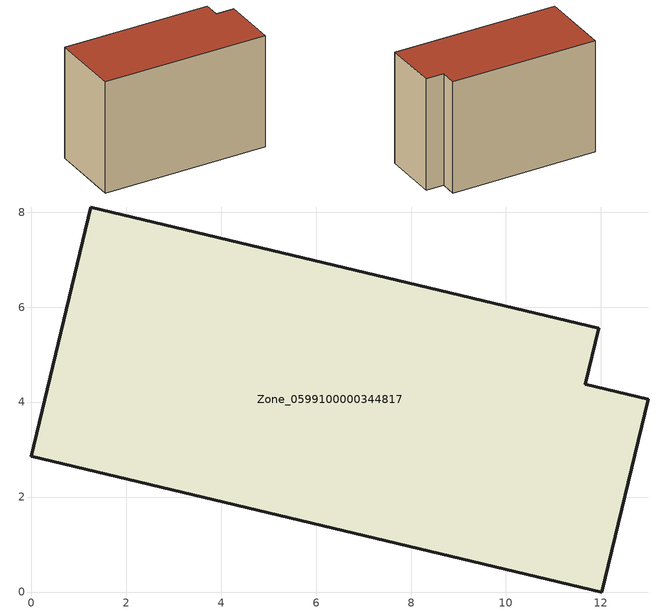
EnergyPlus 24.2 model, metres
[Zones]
Zone_0599100000344817
 floor ground (C_G): 0,2.86 1.26,8.11 11.96,5.56 11.67,4.38 13,4.06 12.02,0 z0
 wall outside (C_F): 1.26,8.11 0,2.86 12.02,0 13,4.06 11.67,4.38 11.96,5.56 1.26,8.11 z0:8.58
 roof outside (C_R): 0,2.86 12.02,0 13,4.06 11.67,4.38 11.96,5.56 1.26,8.11 z8.58
[BUILDING]
Pand.0599100000344817: North Axis=0; Terrain=City; Loads Convergence Tolerance Value=0.04; Temperature Convergence Tolerance Value=0.4; Solar Distribution=FullExterior; Maximum Number of Warmup Days=25; Minimum Number of Warmup Days=1
[Site:Location]
Rotterdam.The.Hague.AP_ZH_NLD Design_Conditions: Latitude=51.96; Longitude=4.45; Time Zone=1; Elevation=-4.5
[SITE:GROUNDTEMPERATURE:BUILDINGSURFACE]
18, 18, 18, 18, 18, 18, 18, 18, 18, 18, 18, 18
[MATERIAL] Thermal Absorptance=0.9; Solar Absorptance=0.7; Visible Absorptance=0.7
Name | Roughness | Thickness | Conductivity | Density | Specific Heat
G.TI.1992-2005 | MediumSmooth | 0.15 | 0.06 | 540 | 1210
F.TI.1992-2005 | Rough | 0.3 | 0.12 | 1920 | 840
R.TI.1992-2005 | MediumRough | 0.2 | 0.08 | 1500 | 1000
[CONSTRUCTION]
C_G: G.TI.1992-2005
C_F: F.TI.1992-2005
C_R: R.TI.1992-2005
[ZONE]
Zone_0599100000344817: Type=1; Multiplier=1; Ceiling Height=Autocalculate; Volume=Autocalculate; Floor Area=autocalculate; Part of Total Floor Area=Yes
[ZONEINFILTRATION:DESIGNFLOWRATE]
Infil_Zone_0599100000344817: Zone or ZoneList or Space or SpaceList=Zone_0599100000344817; Schedule=AlwaysOn; Design Flow Rate Calculation Method=Flow/Area; Flow Rate per Floor Area=0.0015; Constant Term Coefficient=1; Temperature Term Coefficient=0; Velocity Term Coefficient=0; Velocity Squared Term Coefficient=0
[HVACTEMPLATE:ZONE:IDEALLOADSAIRSYSTEM]
Zone_0599100000344817: Maximum Heating Supply Air Temperature=50; Minimum Cooling Supply Air Temperature=13; Maximum Heating Supply Air Humidity Ratio=0.0156; Minimum Cooling Supply Air Humidity Ratio=0.0077; Heating Limit=NoLimit; Cooling Limit=NoLimit; Dehumidification Control Type=ConstantSensibleHeatRatio; Cooling Sensible Heat Ratio=0.7; Dehumidification Setpoint=60; Humidification Control Type=None; Humidification Setpoint=30; Outdoor Air Method=None; Outdoor Air Flow Rate per Person=0.00944; Outdoor Air Flow Rate per Zone Floor Area=0; Outdoor Air Flow Rate per Zone=0; Demand Controlled Ventilation Type=None; Outdoor Air Economizer Type=NoEconomizer; Heat Recovery Type=None; Sensible Heat Recovery Effectiveness=0.7; Latent Heat Recovery Effectiveness=0.65
[ZONECONTROL:THERMOSTAT]
ThermostatControl_Zone_0599100000344817: Zone or ZoneList=Zone_0599100000344817; Control Type Schedule=DualSetpointControlType; Control 1=Thermostat_Zone_0599100000344817; Temperature Difference Between Cutout And Setpoint=0
[THERMOSTATSETPOINT:DUALSETPOINT]
Thermostat_Zone_0599100000344817: Heating Setpoint Temperature Schedule=HeatingSetpoint_Zone_0599100000344817; Cooling Setpoint Temperature Schedule=CoolingSetpoint_Zone_0599100000344817
[SCHEDULE:COMPACT]
HeatingSetpoint_Zone_0599100000344817: Through: 12/31, For: AllDays, Until: 24:00, 21
CoolingSetpoint_Zone_0599100000344817: Through: 12/31, For: AllDays, Until: 24:00, 24
DualSetpointControlType: Through: 12/31, For: AllDays, Until: 24:00, 4
AlwaysOn: Through: 12/31, For: AllDays, Until: 24:00, 1
